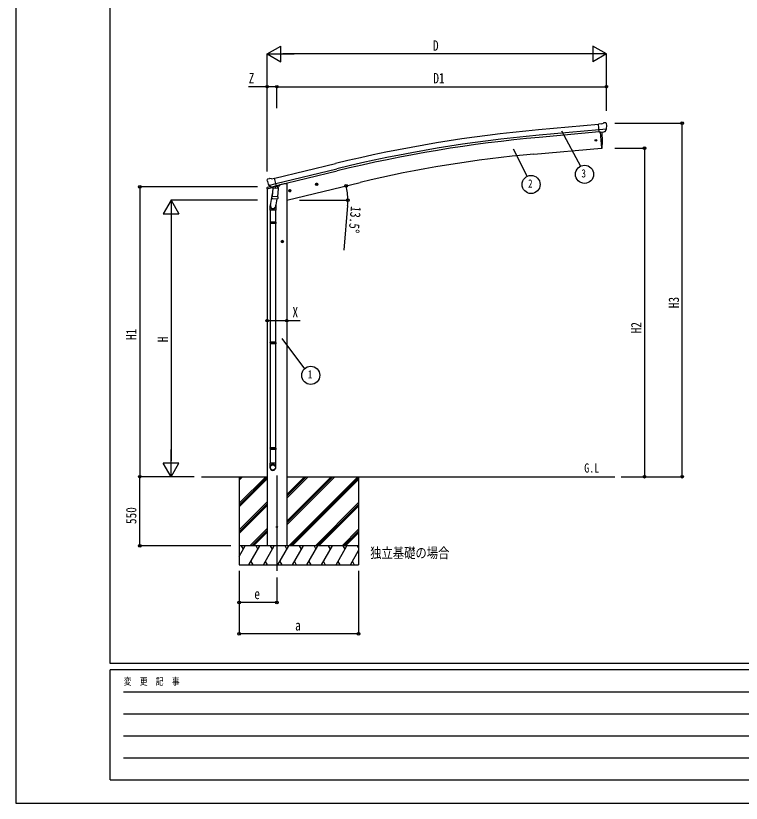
# Model space of a CAD drawing. Units: millimetres, scale not verified. Extents: x -10512 to 10512, y -7425 to 7425.
# Drawn here: x -10512 to -4741, y -7425 to -1160 of the extents above; entities that cross this region are included whole.
import ezdxf
from ezdxf.enums import TextEntityAlignment as Align

# ---------------------------------------------------------------- set-up
doc = ezdxf.new("R2010")
doc.units = ezdxf.units.MM
doc.header["$LTSCALE"] = 40
for name, color, linetype in [('0-2_USER1', 3, 'Continuous'), ('0-3_YKK_12', 2, 'Continuous'), ('0-4_YKK_13', 4, 'Continuous'), ('0-5_YKK_A1', 4, 'Continuous'), ('0-6_YKK_D', 6, 'Continuous'), ('0-7_YKK_ZWAK', 7, 'Continuous')]:
    doc.layers.add(name, color=color, linetype=linetype)
doc.styles.add('ＭＳ ゴシック', font='')
doc.styles.get('ＭＳ ゴシック').set_extended_font_data('MS Gothic')

msp = doc.modelspace()

# ---------------------------------------------------------------- linework, layer by layer
at = {"layer": '0-3_YKK_12'}
msp.add_line((-8434.93, -4818.04), (-8434.93, -5577.25), dxfattribs=at)
at = {"layer": '0-4_YKK_13'}
for p, q in [((-5849.42, -2020.63), (-5875.99, -2022.95)), ((-5870.33, -2087.61), (-5875.99, -2022.95)), ((-5813.12, -2062.91), (-5872.04, -2068.07)), ((-5849.42, -2020.63), (-5837.7, -2013.86)), ((-5822.8, -2012.27), (-5836.46, -2013.47)), ((-5824.38, -2082.4), (-5813.44, -2063.46)), ((-5813.66, -2018.03), (-5819.15, -2013.42)), ((-5812.6, -2020.07), (-5812.48, -2021.41)), ((-5860.37, -2086.74), (-5870.33, -2087.61)), ((-5863.36, -2087), (-5852.19, -2214.6)), ((-5826.76, -2083.8), (-5834.47, -2084.47)), ((-5852.19, -2214.6), (-5850.14, -2214.35)), ((-8514.12, -2469.24), (-8513.84, -2470.39)), ((-8509.9, -2460.66), (-8513.76, -2466.96)), ((-8506.8, -2458.41), (-8493.62, -2455.25)), ((-8500.07, -2509.54), (-8442.56, -2495.74)), ((-8479.06, -2457.92), (-8492.32, -2455.22)), ((-8479.06, -2457.92), (-8453.13, -2451.7)), ((-8410.69, -2505.21), (-8410.69, -2508.53)), ((-8128.45, -2503.43), (-8109, -2498.76)), ((-8123.89, -2495.65), (-8126.03, -2502.85)), ((-8116.6, -2493.9), (-8123.89, -2495.65)), ((-8116.39, -2510.82), (-8121.06, -2491.37)), ((-8111.43, -2499.34), (-8116.6, -2493.9)), ((-8113.56, -2506.54), (-8111.43, -2499.34)), ((-8515.25, -2537.57), (-8472.54, -2527.32)), ((-8515.25, -2530.68), (-8515.25, -2537.57)), ((-8486.74, -2521.47), (-8512.95, -2527.76)), ((-8483.21, -2524.45), (-8499.59, -2509.96)), ((-8480.5, -2525.02), (-8472.98, -2523.21)), ((-8479.67, -2524.91), (-8478.14, -2524.55)), ((-8478.14, -2524.55), (-8441.43, -2515.73)), ((-8476.3, -2524.77), (-8476.35, -2525.51)), ((-8475.6, -2526.56), (-8449.78, -2532.99)), ((-8468.68, -2531.9), (-8473.35, -2598.74)), ((-8422.99, -2535.1), (-8468.68, -2531.9)), ((-8466.9, -2528.72), (-8467.13, -2532.01)), ((-8447.39, -2517.56), (-8448.41, -2532.17)), ((-8441.43, -2515.73), (-8439.9, -2515.37)), ((-8438.35, -2513.26), (-8437.41, -2513.33)), ((-8437.41, -2513.33), (-8424.09, -2528.65)), ((-8433.41, -2517.92), (-8414.52, -2513.39)), ((-8427.66, -2601.93), (-8422.99, -2535.1)), ((-8424.09, -2528.65), (-8424.54, -2534.99)), ((-8342.37, -2554.79), (-8322.93, -2550.12)), ((-8337.82, -2547.01), (-8339.95, -2554.21)), ((-8330.52, -2545.26), (-8337.82, -2547.01)), ((-8330.31, -2562.18), (-8334.98, -2542.73)), ((-8325.35, -2550.7), (-8330.52, -2545.26)), ((-8327.48, -2557.9), (-8325.35, -2550.7)), ((-8471.62, -2573.97), (-8487.53, -2670.14)), ((-8474.21, -2611.21), (-8473.34, -2598.74)), ((-8473.82, -2612.56), (-8473.82, -2612.56)), ((-8427.66, -2601.93), (-8473.35, -2598.74)), ((-8472.37, -2613.34), (-8430.67, -2616.26)), ((-8436.1, -2615.88), (-8446.83, -2679.47)), ((-8427.68, -2601.93), (-8428.56, -2614.63)), ((-8489.68, -2707.3), (-8489.68, -2672.95)), ((-8443.68, -2672.65), (-8443.68, -2707.3)), ((-8443.68, -2707.3), (-8489.68, -2707.3)), ((-8487.68, -2707.3), (-8487.68, -2801.3)), ((-8445.68, -2707.3), (-8445.68, -2801.3)), ((-8489.68, -2803.3), (-8488.68, -2801.3)), ((-8443.68, -2803.3), (-8489.68, -2803.3)), ((-8443.68, -2811.3), (-8489.68, -2811.3)), ((-8444.68, -2801.3), (-8488.68, -2801.3)), ((-8444.68, -2813.3), (-8488.68, -2813.3)), ((-8487.68, -2813.3), (-8487.68, -3757.49)), ((-8445.68, -2813.3), (-8445.68, -3757.49)), ((-8443.68, -2803.3), (-8444.68, -2801.3)), ((-8443.68, -2811.3), (-8444.68, -2813.3)), ((-8443.68, -2803.3), (-8443.68, -2811.3)), ((-8489.68, -3759.49), (-8488.68, -3757.49)), ((-8444.68, -3757.49), (-8488.68, -3757.49)), ((-8443.68, -3759.49), (-8444.68, -3757.49)), ((-8443.68, -3759.49), (-8489.68, -3759.49)), ((-8443.68, -3767.49), (-8489.68, -3767.49)), ((-8444.68, -3769.49), (-8488.68, -3769.49)), ((-8487.68, -3769.49), (-8487.68, -4597.68)), ((-8445.68, -3769.49), (-8445.68, -4597.68)), ((-8443.68, -3767.49), (-8444.68, -3769.49)), ((-8443.68, -3759.49), (-8443.68, -3767.49)), ((-8489.68, -4599.68), (-8488.68, -4597.68)), ((-8443.68, -4599.68), (-8489.68, -4599.68)), ((-8443.68, -4607.68), (-8489.68, -4607.68)), ((-8444.68, -4597.68), (-8488.68, -4597.68)), ((-8444.68, -4609.68), (-8488.68, -4609.68)), ((-8487.68, -4609.68), (-8487.68, -4719.68)), ((-8445.68, -4609.68), (-8445.68, -4719.68)), ((-8443.68, -4599.68), (-8444.68, -4597.68)), ((-8443.68, -4607.68), (-8444.68, -4609.68)), ((-8443.68, -4599.68), (-8443.68, -4607.68)), ((-8489.68, -4753.82), (-8489.68, -4719.68)), ((-8443.68, -4719.68), (-8489.68, -4719.68)), ((-8443.68, -4753.82), (-8443.68, -4719.68))]:
    msp.add_line(p, q, dxfattribs=at)
for points in [[(-5813.05, -2062.28), (-5813.34, -2063.27), (-5813.44, -2063.46)], [(-5860.37, -2086.74), (-5860.1, -2086.81), (-5834.72, -2084.59), (-5834.47, -2084.47)], [(-8447.7, -2517.15), (-8437.98, -2514.81), (-8453.13, -2451.7)], [(-8126.03, -2502.85), (-8120.86, -2508.29), (-8113.56, -2506.54)], [(-8500.34, -2508.97), (-8499.75, -2509.81), (-8499.59, -2509.96)], [(-8447.7, -2517.15), (-8447.94, -2517.3), (-8472.71, -2523.24), (-8472.98, -2523.21)], [(-8339.95, -2554.21), (-8334.78, -2559.65), (-8327.48, -2557.9)], [(-8489.68, -2803.3), (-8489.68, -2811.3), (-8488.68, -2813.3)], [(-8489.68, -3759.49), (-8489.68, -3767.49), (-8488.68, -3769.49)], [(-8489.68, -4599.68), (-8489.68, -4607.68), (-8488.68, -4609.68)]]:
    msp.add_lwpolyline(points, dxfattribs=at)
for centre, radius in [((-5897.88, -2151.35), 6.5), ((-8118.73, -2501.1), 8.5), ((-8118.73, -2501.1), 7.7), ((-8118.73, -2501.1), 6.5), ((-8332.65, -2552.45), 8.5), ((-8332.65, -2552.45), 7.7), ((-8332.65, -2552.45), 6.5), ((-8434.93, -5227.25), 4.5)]:
    msp.add_circle(centre, radius, dxfattribs=at)
for centre, radius, start, end in [((-5836.2, -2016.46), 3, 95, 120), ((-5822.36, -2017.26), 5, 50.00648, 94.99352), ((-6014.11, -2039.05), 202.4, 353.4085, 5), ((-6745.96, -2158.79), 900, 356.63919, 4.64986), ((-5850.5, -2211.37), 3, 277, 356.63919), ((-8317.04, -2423.14), 202.4, 193.5, 205.09125), ((-8505.64, -2463.27), 5, 103.5, 148.5), ((-8492.92, -2458.16), 3, 78.5, 103.5), ((-8512.25, -2530.68), 3, 103.5, 180), ((-8479.78, -2524.43), 0.5, 248.23754, 283.5), ((-8476.8, -2524.74), 0.5, 356, 103.5), ((-8475.35, -2525.58), 1, 176, 256), ((-8449.43, -2532.02), 1.03, 250.03897, 351.96569), ((-8446.79, -2517.64), 0.604, 100.59842, 172.20595), ((-8440.02, -2514.88), 0.5, 283.5, 318.76246), ((-8415.69, -2508.53), 5, 283.5, 0), ((-8472.27, -2611.38), 1.95, 175.04017, 217.47766), ((-8472.23, -2611.35), 2, 217.40962, 266), ((-8430.53, -2614.26), 2, 266, 349.46843), ((-8459.68, -2672.95), 30, 177.45142, 180)]:
    msp.add_arc(centre, radius, start, end, dxfattribs=at)
for centre, major_axis, ratio, start_param, end_param in [((-5808.27, -2016.02), (-15.35, 3.44), 0.101033, 5.9751426, 5.9753737), ((-5815.59, -2020.32), (2.71, -1.31), 0.997474, 0.5366567, 1.3225652), ((-5827.03, -2080.81), (1.62, -2.54), 0.997631, 5.8041905, 5.8929484), ((-5827.1, -2080.7), (-3.5, 2.17), 0.650902, 2.1145521, 2.1873627), ((-5826.98, -2080.89), (1.62, -2.54), 0.997631, 5.965759, 6.7621801), ((-8511.2, -2468.52), (-1.57, -2.57), 0.99628, 4.712389, 5.4996506), ((-8481.23, -2522.2), (-0.73, -2.92), 0.997631, 5.8041905, 6.6006116), ((-8481.17, -2521.97), (2.63, 3.16), 0.650902, 4.0958226, 4.1686332), ((-8481.2, -2522.1), (-0.73, -2.92), 0.997631, 0.3902369, 0.4789948), ((-8466.68, -2672.65), (23, 0), 0.996195, 2.5560258, 6.5663028), ((-8466.68, -2672.65), (21, 0), 0.996195, 2.9349147, 5.9512394), ((-8466.68, -4752.08), (-23, 0), 0.996195, 3.1415927, 6.2831853), ((-8466.68, -4753.82), (-23, 0), 0.996195, 3.1415927, 6.2831853), ((-8466.68, -4753.82), (0, -23.43), 0.981806, 4.712389, 7.8539816)]:
    msp.add_ellipse(centre, major_axis=major_axis, ratio=ratio, start_param=start_param, end_param=end_param, dxfattribs=at)
msp.add_ellipse((-8466.68, -4753.82), major_axis=(21, 0), ratio=0.996195, dxfattribs=at)
at = {"layer": '0-5_YKK_A1'}
for p, q in [((-5875.82, -2024.84), (-6353.33, -2068.04)), ((-5872.06, -2067.84), (-6349.45, -2111.03)), ((-5870.59, -2084.61), (-6347.93, -2127.8)), ((-5863.36, -2087), (-5852.19, -2214.6)), ((-6390.14, -2261.67), (-5852.19, -2214.6)), ((-8452.66, -2453.66), (-7969.78, -2336.17)), ((-8442.58, -2495.63), (-7959.57, -2378.16)), ((-8438.65, -2512), (-7955.6, -2394.52)), ((-8377.18, -2497.25), (-8410.69, -2505.29)), ((-8357.18, -2497.25), (-8377.18, -2497.25)), ((-8357.18, -2627.25), (-7771.51, -2486.64)), ((-8357.18, -2497.25), (-8357.18, -5377.25)), ((-8512.68, -2536.95), (-8512.68, -5377.25)), ((-8381.68, -2956.75), (-8401.68, -2956.75)), ((-8391.68, -2949.24), (-8398.18, -2952.99)), ((-8398.18, -2952.99), (-8398.18, -2960.5)), ((-8398.18, -2960.5), (-8391.68, -2964.25)), ((-8391.68, -2966.75), (-8391.68, -2946.75)), ((-8385.18, -2952.99), (-8391.68, -2949.24)), ((-9034.86, -4827.25), (-8512.68, -4827.25)), ((-8734.93, -4827.25), (-8734.93, -5527.25)), ((-8734.93, -5038.48), (-8523.7, -4827.25)), ((-8734.93, -4854.63), (-8707.55, -4827.25)), ((-8734.93, -4840.49), (-8721.69, -4827.25)), ((-8734.93, -5052.62), (-8512.68, -4830.37)), ((-8734.93, -5066.76), (-8512.68, -4844.51)), ((-8357.18, -4827.25), (-5747.68, -4827.25)), ((-8357.18, -5209.51), (-7974.92, -4827.25)), ((-8357.18, -5181.22), (-8003.2, -4827.25)), ((-8357.18, -5195.37), (-7989.06, -4827.25)), ((-8357.18, -4997.38), (-8187.05, -4827.25)), ((-8357.18, -4983.24), (-8201.19, -4827.25)), ((-8357.18, -4969.09), (-8215.34, -4827.25)), ((-8341.08, -5377.25), (-7791.07, -4827.25)), ((-8326.93, -5377.25), (-7784.93, -4835.25)), ((-8312.79, -5377.25), (-7784.93, -4849.39)), ((-7784.93, -4827.25), (-7784.93, -5527.25)), ((-8734.93, -5250.61), (-8512.68, -5028.36)), ((-8734.93, -5264.75), (-8512.68, -5042.5)), ((-8734.93, -5278.89), (-8512.68, -5056.64)), ((-8128.94, -5377.25), (-7784.93, -5033.24)), ((-8114.8, -5377.25), (-7784.93, -5047.38)), ((-8100.66, -5377.25), (-7784.93, -5061.52)), ((-8649.44, -5377.25), (-8512.68, -5240.49)), ((-8635.3, -5377.25), (-8512.68, -5254.63)), ((-7916.81, -5377.25), (-7784.93, -5245.37)), ((-7902.67, -5377.25), (-7784.93, -5259.51)), ((-8621.16, -5377.25), (-8512.68, -5268.77)), ((-7888.53, -5377.25), (-7784.93, -5273.66)), ((-7784.93, -5377.25), (-8734.93, -5377.25)), ((-8734.93, -5461.08), (-8686.53, -5377.25)), ((-8701.53, -5403.23), (-8716.54, -5377.25)), ((-8657.67, -5527.25), (-8571.06, -5377.25)), ((-8586.07, -5403.23), (-8601.07, -5377.25)), ((-8542.2, -5527.25), (-8455.59, -5377.25)), ((-8470.6, -5403.23), (-8485.6, -5377.25)), ((-8426.73, -5527.25), (-8340.12, -5377.25)), ((-8355.12, -5403.23), (-8370.13, -5377.25)), ((-8311.26, -5527.25), (-8224.65, -5377.25)), ((-8239.65, -5403.23), (-8254.66, -5377.25)), ((-8195.79, -5527.25), (-8109.18, -5377.25)), ((-8139.18, -5377.25), (-8124.18, -5403.23)), ((-8080.32, -5527.25), (-7993.71, -5377.25)), ((-8008.71, -5403.23), (-8023.71, -5377.25)), ((-7964.85, -5527.25), (-7878.24, -5377.25)), ((-7893.24, -5403.23), (-7908.24, -5377.25)), ((-7784.93, -5390.83), (-7792.77, -5377.25)), ((-7849.38, -5527.25), (-7784.93, -5415.63)), ((-8642.67, -5501.27), (-8627.67, -5527.25)), ((-8527.2, -5501.27), (-8512.2, -5527.25)), ((-8411.73, -5501.27), (-8396.73, -5527.25)), ((-8296.26, -5501.27), (-8281.26, -5527.25)), ((-8180.79, -5501.27), (-8165.79, -5527.25)), ((-8065.32, -5501.27), (-8050.32, -5527.25)), ((-7949.85, -5501.27), (-7934.85, -5527.25)), ((-7834.38, -5501.27), (-7819.38, -5527.25)), ((-8734.93, -5527.25), (-7784.93, -5527.25))]:
    msp.add_line(p, q, dxfattribs=at)
msp.add_lwpolyline([(-8391.68, -2964.25), (-8385.18, -2960.5), (-8385.18, -2952.99)], dxfattribs=at)
for radius in [8.5, 7.7, 6.5]:
    msp.add_circle((-8391.68, -2956.75), radius, dxfattribs=at)
for centre, radius, start, end in [((-5357.21, -13078.05), 11054.98, 95.16866, 103.66973), ((-5357.21, -13078.05), 11011.82, 95.16974, 103.66973), ((-5357.21, -13078.05), 10994.98, 95.16974, 103.66973), ((-5567.15, -11668.45), 9442.71, 95.00001, 103.5)]:
    msp.add_arc(centre, radius, start, end, dxfattribs=at)
at = {"layer": '0-6_YKK_D'}
for p, q in [((-8513.18, -1464.27), (-8404.93, -1401.77)), ((-8404.93, -1526.77), (-8404.93, -1401.77)), ((-5814.11, -1464.27), (-5922.36, -1401.77)), ((-5922.36, -1401.77), (-5922.36, -1526.77)), ((-8513.18, -2355.2), (-8513.18, -1463.27)), ((-8513.18, -1464.27), (-8404.93, -1526.77)), ((-8513.18, -1464.27), (-8296.68, -1464.27)), ((-5939.11, -1464.27), (-8388.18, -1464.27)), ((-5814.11, -1464.27), (-6030.62, -1464.27)), ((-5814.11, -1464.27), (-5922.36, -1526.77)), ((-5814.11, -1916.31), (-5814.11, -1463.27)), ((-8512.68, -2400.4), (-8512.68, -1723.68)), ((-8434.93, -1895.86), (-8434.93, -1723.68)), ((-8434.93, -1894.86), (-8434.93, -1723.68)), ((-8434.93, -1724.68), (-5814.11, -1724.68)), ((-5814.11, -1915.31), (-5814.11, -1723.68)), ((-5746.29, -2014.27), (-5209.33, -2014.27)), ((-5210.33, -4827.25), (-5210.33, -2014.27)), ((-6170.17, -2075.97), (-6020.27, -2357.36)), ((-6555.37, -2220.21), (-6445.49, -2438.5)), ((-5747.29, -2214.6), (-5509.33, -2214.6)), ((-5510.33, -2214.6), (-5510.33, -4827.25)), ((-8588.18, -2520.84), (-9527.61, -2520.84)), ((-9526.61, -2520.84), (-9526.61, -4827.25)), ((-9276.61, -2627.25), (-9339.11, -2735.5)), ((-8588.18, -2627.25), (-9277.61, -2627.25)), ((-9276.61, -2627.25), (-9214.11, -2735.5)), ((-9276.61, -2627.25), (-9276.61, -2843.75)), ((-8256.18, -2627.25), (-7869.33, -2627.25)), ((-7872.18, -2669.71), (-7903.35, -3025.68)), ((-9339.11, -2735.5), (-9214.11, -2735.5)), ((-9276.61, -2752.25), (-9276.61, -4702.25)), ((-8396.1, -3727.16), (-8216.3, -3969.8)), ((-9276.61, -4827.25), (-9276.61, -4610.74)), ((-9276.61, -4827.25), (-9339.11, -4718.99)), ((-9214.11, -4718.99), (-9339.11, -4718.99)), ((-9276.61, -4827.25), (-9214.11, -4718.99)), ((-9092.97, -4827.25), (-9527.61, -4827.25)), ((-9091.97, -4827.25), (-9527.61, -4827.25)), ((-9526.61, -5377.25), (-9526.61, -4827.25)), ((-9091.97, -4827.25), (-9277.61, -4827.25)), ((-5696.68, -4827.25), (-5509.33, -4827.25)), ((-5695.68, -4827.25), (-5209.33, -4827.25)), ((-8800.63, -5377.25), (-9527.61, -5377.25)), ((-8734.93, -5577.25), (-8734.93, -6078.25)), ((-8734.93, -5577.25), (-8734.93, -5828.25)), ((-8434.93, -5628.62), (-8434.93, -5828.25)), ((-7784.93, -5577.25), (-7784.93, -6078.25)), ((-8434.93, -5827.25), (-8734.93, -5827.25)), ((-7784.93, -6077.25), (-8734.93, -6077.25))]:
    msp.add_line(p, q, dxfattribs=at)
for points in [[(-8434.93, -1724.68), (-8512.68, -1724.68), (-8661.02, -1724.68)], [(-8512.68, -3585.77), (-8357.18, -3585.77), (-8249.68, -3585.77)]]:
    msp.add_lwpolyline(points, dxfattribs=at)
for centre, radius in [((-8512.68, -1724.68), 10.62), ((-8434.93, -1724.68), 10.62), ((-8434.93, -1724.68), 10.62), ((-5814.11, -1724.68), 10.62), ((-5210.33, -2014.27), 10.62), ((-5510.33, -2214.6), 10.62), ((-5988.04, -2421.75), 72), ((-6413.11, -2502.81), 72), ((-7883.78, -2513.59), 10.62), ((-9526.61, -2520.84), 10.62), ((-7870.33, -2627.25), 10.62), ((-8512.68, -3585.77), 10.62), ((-8357.18, -3585.77), 10.62), ((-8165.58, -4020.9), 72), ((-9526.61, -4827.25), 10.62), ((-9526.61, -4827.25), 10.62), ((-5510.33, -4827.25), 10.62), ((-5210.33, -4827.25), 10.62), ((-9526.61, -5377.25), 10.62), ((-8734.93, -5827.25), 10.62), ((-8434.93, -5827.25), 10.62), ((-8734.93, -6077.25), 10.62), ((-7784.93, -6077.25), 10.62)]:
    msp.add_circle(centre, radius, dxfattribs=at)
for start, end in [(360, 13.5), (354.99678, 360)]:
    msp.add_arc((-8357.18, -2627.25), 486.86, start, end, dxfattribs=at)
at = {"layer": '0-7_YKK_ZWAK'}
for p, q in [((-9762.45, -6312.5), (-9762.45, 6937.5)), ((9737.55, -6312.5), (-9762.45, -6312.5)), ((-3262.45, -6362.5), (-9762.45, -6362.5)), ((-9762.45, -7237.5), (-9762.45, -6362.5)), ((-9656.2, -6537.5), (-3387.45, -6537.5)), ((-9656.2, -6712.5), (-3387.45, -6712.5)), ((-9656.2, -6887.5), (-3387.45, -6887.5)), ((-9656.2, -7062.5), (-3387.45, -7062.5)), ((-9762.45, -7237.5), (-3262.45, -7237.5))]:
    msp.add_line(p, q, dxfattribs=at)
msp.add_lwpolyline([(-10512.5, -7425), (10512.5, -7425), (10512.5, 7425), (-10512.5, 7425)], close=True, dxfattribs=at)

# ---------------------------------------------------------------- texts
at = {"layer": '0-2_USER1', "style": 'ＭＳ ゴシック', "width": 0.8}
for s, height, p in [('G.L', 73.31, (-5990.32, -4816.65)), ('独立基礎の場合', 82.48, (-7693.03, -5499.18))]:
    msp.add_text(s, height=height, dxfattribs=at).set_placement(p, align=Align.BOTTOM_LEFT)
at = {"layer": '0-6_YKK_D', "style": 'ＭＳ ゴシック', "width": 0.8}
for s, height, p in [('D', 82.48, (-7193.65, -1463.47)), ('Z', 82.48, (-8659.35, -1723.01)), ('D1', 82.48, (-7190.52, -1723.01)), ('3', 65.98, (-6012.04, -2466.75)), ('2', 65.98, (-6437.11, -2547.81)), ('X', 82.48, (-8311.35, -3584.1)), ('1', 65.98, (-8189.58, -4065.9)), ('e', 82.48, (-8614.93, -5825.58)), ('a', 82.48, (-8289.93, -6075.58))]:
    msp.add_text(s, height=height, dxfattribs=at).set_placement(p, align=Align.BOTTOM_LEFT)
for s, rotation, p in [('13.5°', 264.997, (-7870.67, -2671.51)), ('H3', 90, (-5212, -3486.76)), ('H2', 90, (-5511.33, -3686.93)), ('H1', 90, (-9527.61, -3740.04)), ('H', 90, (-9277.61, -3757.25)), ('550', 90, (-9528.28, -5204.25))]:
    msp.add_text(s, height=82.48, rotation=rotation, dxfattribs=at).set_placement(p, align=Align.BOTTOM_LEFT)
at = {"layer": '0-7_YKK_ZWAK', "style": 'ＭＳ ゴシック', "width": 0.8}
msp.add_text('変  更  記  事', height=54.99, dxfattribs=at).set_placement((-9653.28, -6500), align=Align.BOTTOM_LEFT)

doc.saveas('drawing.dxf')
